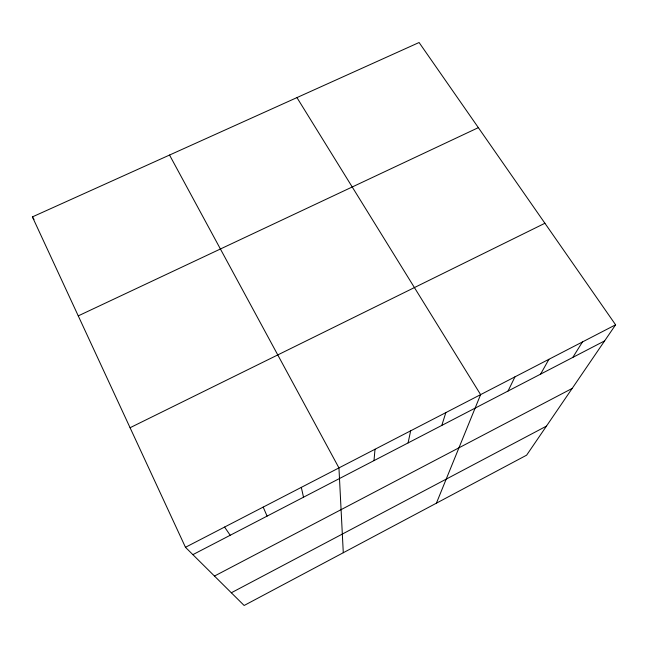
<?xml version="1.0" encoding="UTF-8"?>
<svg xmlns="http://www.w3.org/2000/svg" width="648" height="648" viewBox="0 0 648 648"><rect width="100%" height="100%" fill="white"/><g stroke="black" fill="none" stroke-linecap="round" stroke-linejoin="round"><path stroke-width="0.97" d="M373.993 460.623L375.014 449.25M408.094 442.916L410.646 430.815M441.798 425.42L445.84 412.614M436.404 503.172L480.614 394.624L296.946 97.597M508.048 391.028L514.966 376.853M540.602 374.123L548.913 359.3M572.792 357.421L582.455 341.95M615.6 324.802L526.621 455.171L244.142 605.483L185.466 547.301L32.4 216.894L419.086 42.517L615.6 324.802L185.466 547.301M231.328 592.774L546.442 426.125M214.472 576.064L572.184 388.419M192.869 554.648L604.616 340.897M130.07 427.729L544.911 223.26M78.254 315.876L478.346 127.648M224.581 527.059L230.21 535.264M32.4 216.894L34.02 219.413M169.541 155.05L338.945 467.905L343.286 552.728M263.193 507.092L267.081 516.116M301.312 487.369L303.507 497.21"/></g></svg>
